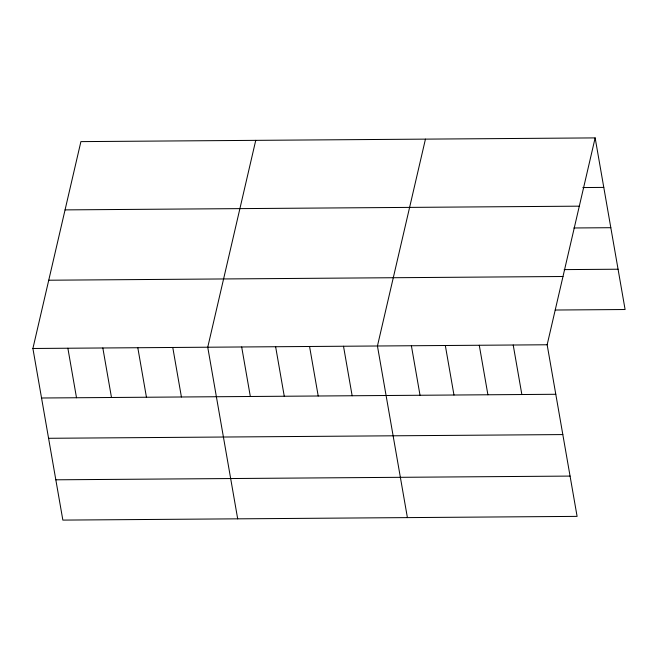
<?xml version="1.0" encoding="UTF-8"?>
<svg xmlns="http://www.w3.org/2000/svg" width="658" height="658" viewBox="0 0 658 658"><rect width="100%" height="100%" fill="white"/><g stroke="black" fill="none" stroke-linecap="round" stroke-linejoin="round"><path stroke-width="0.99" d="M595.145 137.9L547.152 344.767L577.099 516.382L62.855 520.1L32.9 348.485L80.901 141.618L595.145 137.9L625.1 309.515L555.22 310.025M255.748 140.351L207.747 347.218L237.694 518.841M425.446 139.126L377.445 345.993L407.401 517.607M582.824 187.563L603.789 187.407M65.06 209.886L579.311 206.168M573.883 227.972L610.821 227.701M564.161 269.607L618.068 269.221M48.741 280.218L562.985 276.5M32.9 348.485L547.152 344.767M41.544 398L555.788 394.282M48.577 438.294L562.82 434.576M55.823 479.805L570.067 476.088M513.207 345.014L521.852 394.52M479.271 345.261L487.907 394.767M445.326 345.499L453.971 395.014M411.39 345.746L420.026 395.261M343.509 346.24L352.145 395.754M309.564 346.486L318.209 395.993M275.628 346.733L284.264 396.239M241.683 346.972L250.328 396.486M172.774 347.473L181.419 396.988M137.81 347.728L146.446 397.235M102.837 347.975L111.482 397.49M67.873 348.23L76.509 397.745"/></g></svg>
